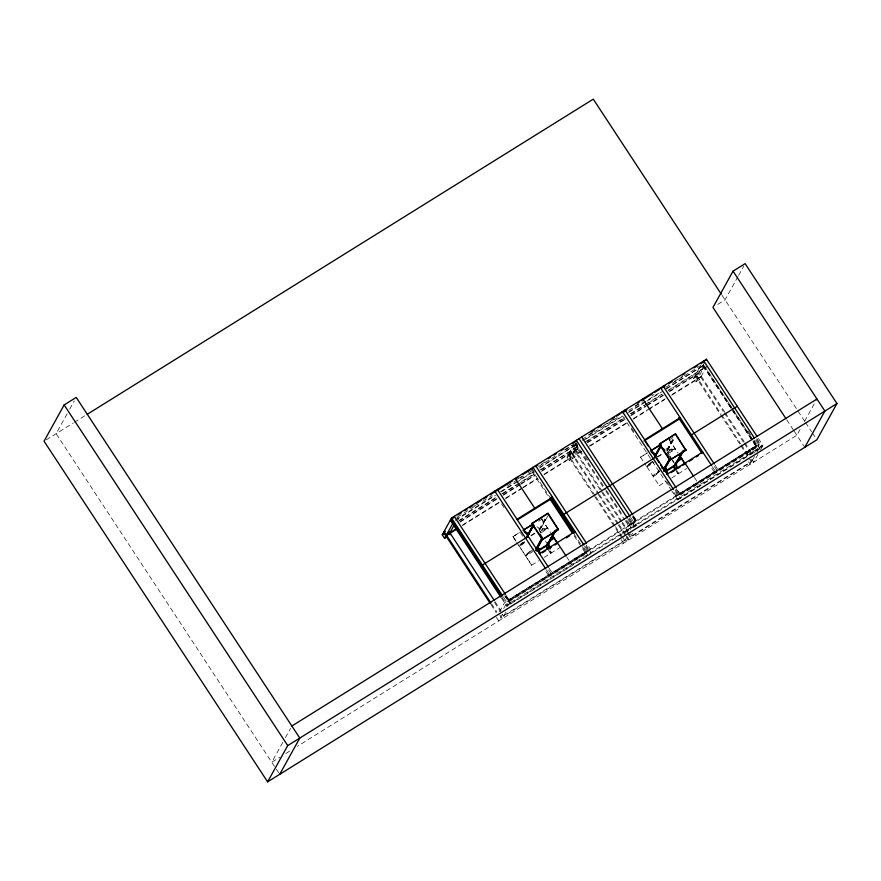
<?xml version="1.0" encoding="UTF-8"?>
<svg xmlns="http://www.w3.org/2000/svg" width="881" height="881" viewBox="0 0 881 881"><rect width="100%" height="100%" fill="white"/><g stroke="black" fill="none" stroke-linecap="round" stroke-linejoin="round"><path stroke-width="0.66" stroke-dasharray="4.41 3.3" d="M67.143 413.795L56.12 433.672L279.695 774.333M69.731 409.114L74.268 400.932M282.79 742.375L271.766 762.252L279.938 757.175M285.378 737.705L290.565 728.345M515.925 541.242L512.929 536.683L519.867 532.256M579.026 449.42L574.676 457.272L569.324 460.609L567.023 457.096L573.861 444.751M569.699 455.433L575.921 444.211M567.023 457.096L572.375 453.77L577.352 444.784M569.324 460.609L577.407 446.017L575.689 443.385M572 458.946L578.839 446.601M539.117 529.547L545.625 517.797M539.403 529.988L546.572 517.059M539.701 530.054L547.508 515.958M547.31 516.85L539.491 530.957L540.912 533.126M542.322 528.754L540.372 532.289L547.497 527.851L542.322 528.754L542.762 529.426L540.802 532.961L547.938 528.523L542.762 529.426M499.56 611.777L504.538 602.802L588.574 550.46M503.69 608.474L508.524 599.752L587.231 550.735L586.746 551.605M508.8 601.767L509.273 600.897L506.267 596.316M502.478 614.167L498.745 620.896L496.444 617.394M758.431 438.485L762.957 445.379L508.051 604.113L506.839 606.315L589.984 554.523M516.673 542.388L531.65 565.195L517.521 543.357M505.991 611.987L502.258 618.715L499.956 615.213M737.992 276.502L725.03 299.892L717.343 304.672M738.641 275.335L743.828 265.974M585.898 552.134L586.383 551.264M647.392 452.845L640.454 457.272L647.293 453.01M589.609 550.427L590.336 549.105L587.341 544.535M706.914 366.1L699.448 379.568L695.946 381.759L693.644 378.246L701.111 364.778M701.463 367.146L701.948 366.276M693.644 378.246L697.146 376.066L704.613 362.598M666.488 388.928L703.765 365.152M695.946 381.759L704.029 367.168M704.635 368.082L705.108 367.212M666.631 450.125L673.8 437.207M666.928 450.576L674.097 437.648M667.214 450.643L674.383 437.714M667.666 450.367L674.824 437.439M669.846 449.343L667.886 452.878L675.011 448.44L669.846 449.343L670.287 450.015L668.327 453.539L675.452 449.101L670.287 450.015M625.466 521.023L628.483 525.616L635.972 520.374L632.965 515.792M624.959 532.95L629.309 525.098L631.611 528.611L636.963 525.274L634.661 521.761L630.311 529.624M627.008 532.41L631.985 523.435M633.01 523.391L633.747 522.07M628.483 525.616L635.972 520.374M627.261 536.463L623.528 543.192L621.226 539.69M626.204 541.529L630.554 533.677M632.613 533.126L628.88 539.866L626.578 536.353M651.555 461.765L646.511 466.192L659.263 485.618M676.421 496.366L677.159 495.034L674.152 490.464M727.926 403.586L728.411 402.716M677.225 495.254L756.416 445.379L751.57 454.1M678.073 494.737L678.557 493.867M679.097 494.693L679.835 493.371L676.828 488.801M671.674 490.728L677.698 499.901L678.183 499.042L672.677 490.651M730.239 407.088L730.712 406.218M675.826 489.671L679.581 495.397L756.746 447.35L757.164 446.524L751.9 438.496M754.455 453.043L759.433 444.057L675.397 496.399M754.499 456.49L750.149 464.342L747.837 460.84M756.988 451.997L758.233 449.75L732.618 410.711M758.001 454.299L753.651 462.162L751.922 459.53M760.49 449.817L762.957 445.379M800.102 429.399L796.865 435.247L297.437 746.273M804.639 421.217L816.302 400.172M523.028 542.057L518.986 545.603L526.111 541.165M524.47 541.848L519.427 546.275L525.539 542.465M530.384 550.856L525.34 555.283L532.465 550.834M533.853 548.863L525.781 555.944L532.906 551.506M653.008 461.545L646.951 466.853L654.076 462.415M660.937 468.78L652.854 475.861L659.99 471.423M659.351 471.225L653.295 476.533L659.406 472.723M46.241 439.828L73.2 423.034M74.367 422.307L86.03 415.05M474.11 506.123L476.434 504.681M518.149 478.702L522.785 475.817M541.319 464.265L547.112 460.664M564.501 449.839L572.606 444.784M588.596 434.829L594.389 431.216M603.661 425.446L614.09 418.949M634.948 405.965L639.584 403.069M674.35 381.429L682.456 376.374M457.415 517.092L478.273 504.108M482.898 501.212L492.171 495.441M507.236 486.059L523.457 475.96M528.093 473.075L532.73 470.19M538.522 466.578L560.536 452.867M565.173 449.982L575.601 443.484M582.319 439.3L592.748 432.802M593.915 432.086L612.449 420.534M613.605 419.819L617.085 417.649M628.671 410.436L642.579 401.78M651.852 396.01L654.165 394.556M665.75 387.343L683.138 376.517M684.295 375.802L700.516 365.692L702.818 369.205L668.051 390.856M455.807 519.57L494.968 495.177M500.562 491.697L533.005 471.489M539.954 467.161L577.033 444.068L539.469 468.031M582.594 440.61L621.997 416.074M628.946 411.735L661.213 391.649M665.827 388.774L703.831 365.108L733.157 409.808M455.323 520.44L495.629 495.331M501.234 491.84L515.209 483.14M516.299 482.458L533.677 471.632M585.59 439.311L622.669 416.217M628.461 412.605L645.85 401.78M646.918 401.119L661.884 391.792M459.034 520.451L496.113 497.358M501.906 493.756L534.349 473.549M540.152 469.936L578.388 446.127L540.824 470.091M585.105 441.943L624.508 417.407M630.3 413.795L644.198 405.139M645.366 404.412L661.587 394.314M668.536 389.986L703.302 368.335L701.001 364.833M458.549 521.321L496.796 497.512M502.588 493.9L516.486 485.244M517.654 484.517L533.875 474.419M586.944 441.37L624.023 418.277M630.972 413.949L647.194 403.839M648.361 403.124L662.259 394.457M460.411 521.332L497.721 498.095M503.558 494.461L519.878 484.297M521.045 483.57L535.031 474.859M542.035 470.498L578.861 447.559M587.032 442.482L624.343 419.246M631.336 414.885L645.332 406.174M646.5 405.447L662.82 395.283M669.813 390.922L698.974 372.762L724.567 411.757M459.926 522.202L497.236 498.965M503.073 495.331L519.394 485.167M520.561 484.44L535.725 475.002M541.551 471.368L579.555 447.702M587.715 442.625L625.025 419.389M630.851 415.755L646.015 406.317M647.183 405.59L663.503 395.426M669.34 391.792L698.501 373.632L723.334 411.482M462.712 524.845L500.023 501.608M505.859 497.974L522.18 487.81M523.347 487.083L537.333 478.372M544.337 474.011L571.152 457.305L568.851 453.803M581.174 451.072L576.504 453.979L574.203 450.466M589.334 445.984L626.644 422.748M633.637 418.398L647.634 409.676M648.801 408.949L665.122 398.785M672.115 394.435L701.276 376.275M462.228 525.715L499.549 502.467M505.375 498.844L521.695 488.68M522.862 487.953L536.859 479.231M543.852 474.881L570.668 458.175L568.366 454.673M581.856 451.215L576.02 454.849L573.718 451.336M590.017 446.127L627.327 422.891M633.164 419.257L647.15 410.546M648.317 409.819L664.637 399.655M671.641 395.294L700.802 377.134M512.929 536.683L519.779 532.421M538.544 521.288L542.883 518.59M669.318 439.85L673.657 437.152M538.412 528.435L539.084 528.016L536.87 526.816M665.937 449.024L666.609 448.605M530.869 535.45L535.207 532.741M657.314 456.71L662.732 453.33M531.166 535.89L535.505 533.192M657.6 457.151L663.019 453.77M646.511 466.192L652.623 462.382M531.65 565.195L538.577 560.768M544.194 557.387L560.151 547.442M659.164 485.783L666.102 481.356M671.707 477.976L686.629 468.571M586.372 552.883L509.207 600.941L505.452 595.204M508.722 601.811L585.887 553.753L573.861 535.417M507.324 605.445L762.219 446.7M677.698 499.901L761.735 447.57M504.086 615.412L625.356 539.899L623.054 536.386M285.774 753.541L290.433 750.634M722.013 295.289L797.283 409.984M798.032 411.13L804.816 421.459M805.564 422.605L811.588 431.778M812.337 432.923L816.103 438.661M786.722 419.797L793.495 430.126M794.244 431.272L804.067 446.226M756.944 438.661L762.307 446.843M756.471 439.531L761.834 447.702M755.755 440.159L760.281 447.041L759.543 448.363L754.268 440.335M748.244 431.15L751.262 435.743M733.917 410.953L752.715 439.597M753.475 440.753L757.231 446.48L680.066 494.538L676.311 488.801M703.379 364.58L731.593 407.551M732.342 408.696L751.141 437.35M703.346 365.978L731.924 409.522L702.3 364.536M732.684 410.678L756.746 447.35M725.327 412.914L744.148 441.59M744.897 442.736L752.429 454.2M724.094 412.627L743.663 442.449M744.412 443.606L751.196 453.924M697.146 376.066L699.448 379.568M695.472 374.943L721.065 413.949M721.814 415.094L740.635 443.771M741.395 444.916L748.916 456.391M750.821 459.287L751.978 461.038L630.708 536.562L628.406 533.06M694.988 375.813L740.161 444.641M740.91 445.786L747.683 456.105M749.764 459.276L751.493 461.908L630.223 537.432L627.922 533.919M714.998 465.025L718.004 469.606L717.266 470.928L714.271 466.357M712.322 466.699L715.328 471.269L714.59 472.59L710.846 466.875M694.305 477.337L699.338 484.99M669.053 439.355L678.04 453.032M668.965 439.52L677.192 452.063M667.016 451.535L669.153 454.794M669.857 455.873L671.994 459.133M672.71 460.212L674.13 462.382M669.417 456.149L671.553 459.408M672.258 460.488L673.69 462.657M676.674 470.465L678.678 473.526L678.007 470.861M676.013 470.883L678.018 473.934L676.993 469.936M675.055 490.144L680.374 498.239M631.468 427.869L634.485 432.461M666.873 481.819L669.89 486.411M622.702 416.107L670.915 489.572M640.542 457.107L645.696 465.256M633.428 515.837L636.423 520.407L635.686 521.728L631.941 516.013M632.481 516.662L635.498 521.244M630.752 517.499L635.509 524.746L634.772 526.067L629.265 517.676M628.979 518.843L634.287 526.937M628.076 519.162L631.071 523.732L630.333 525.065L626.589 519.35M585.336 456.501L588.343 461.071M576.086 442.614L577.231 444.376M575.513 443.308L605.621 489.186M606.381 490.332L622.933 515.572M625.951 520.153L628.957 524.746M575.029 444.178L605.148 490.056M605.897 491.202L624.717 519.878M602.13 491.246L575.029 449.949L574.555 450.819L600.897 490.97M602.89 492.391L621.711 521.067M622.46 522.213L627.735 530.241M601.657 492.116L621.226 521.937M621.975 523.083L628.759 533.401M571.527 452.129L598.628 493.426M599.377 494.571L618.198 523.248M618.958 524.393L625.73 534.723M572.375 453.77L574.676 457.272M571.042 452.999L597.395 493.151M598.144 494.296L617.713 524.118M618.473 525.263L625.246 535.593M622.57 537.256L624.871 540.769L503.602 616.282L502.456 614.531M595.115 495.607L568.025 454.321L567.54 455.191L593.882 495.331M595.875 496.763L614.696 525.439M615.445 526.585L622.217 536.903M594.642 496.477L621.744 537.773M585.854 544.711L591.36 553.103L590.876 553.973L584.852 544.788M584.665 546.198L587.66 550.768L586.933 552.09L583.376 546.672M532.179 468.67L534.437 472.106M531.706 469.54L549.766 497.071M573.861 533.776L588.2 555.636M532.487 472.381L549.039 497.589M566.648 556.836L571.67 564.501M541.529 518.766L550.515 532.454M541.441 518.931L549.678 531.474M545.449 540.989L547.586 544.249M549.821 550.9L551.165 552.938L550.14 548.94M548.489 550.295L550.493 553.356L549.469 549.359M549.171 568.3L552.167 572.87L551.44 574.192L548.434 569.622M546.495 569.963L549.491 574.544L548.764 575.866L545.009 570.15M501.509 503.866L504.516 508.447M520.264 532.443L523.259 537.014M513.028 536.518L516.773 542.222M456.732 516.949L458.461 519.581M506.212 595.567L510.727 602.45L510 603.771L504.725 595.743M505.033 596.03L510.341 604.124M503.536 597.23L508.051 604.113M502.049 597.406L507.412 605.577M501.564 598.276L506.927 606.447M495.012 601.58L501.036 610.764M494.527 602.45L500.551 611.634M491.499 603.771L496.774 611.799M491.025 604.641L496.289 612.669M508.976 599.774L508.238 601.095L757.792 445.687L758.519 444.365L508.976 599.774"/><path stroke-width="1.32" d="M661.124 444.586L654.715 456.887M279.695 774.333L299.782 738.08L76.218 397.419L64.148 404.941L44.05 441.194L267.626 781.854L816.852 439.806L836.95 403.553L745.117 263.639L733.047 271.15L712.96 307.403L785.962 418.651M267.626 781.854L287.713 745.601L836.95 403.553M447.185 536.672L444.553 538.313L442.251 534.8L451.546 518.017L706.452 359.283L756.922 436.194M453.495 517.676L454.222 516.354L505.452 594.411M444.553 538.313L452.636 523.721M449.299 533.886L454.277 524.911M531.827 523.6L548.037 513.282L558.389 529.646L542.355 539.635L531.827 523.6L548.037 513.282M527.4 535.296L533.269 524.724M527.19 536.309L533.71 524.558M527.047 536.914L533.556 525.164M526.981 537.201L533.501 525.45M536.386 548.147L542.244 537.564L540.108 534.315M557.904 509.471L558.389 508.601M536.177 549.039L542.046 538.467M535.824 550.284L542.333 538.533M536.111 550.724L542.63 538.974M536.793 551.066L538.765 548.301L540.13 553.631M537.465 550.658L538.765 548.301M560.206 512.973L560.69 512.103M550.14 548.94L548.445 542.278L545.813 546.22L547.817 549.281M548.445 542.278L546.484 545.813L548.489 548.863M548.235 543.07L554.755 531.32M548.18 543.357L555.338 530.428M548.687 542.795L555.195 531.045M548.467 543.797L556.285 529.701M623.869 412.143L625.081 409.951L676.079 487.656M662.523 387.508L663.25 386.186L714.249 463.891M703.038 362.267L703.776 360.946L754.257 437.857M659.34 444.178L675.562 433.859L685.903 450.235L669.868 460.223L659.34 444.178L675.562 433.859M705.714 360.604L706.452 359.283M654.924 455.884L660.783 445.301M655.222 456.325L661.08 445.753M655.156 456.611L661.025 446.039M663.911 468.725L669.956 458.351M663.701 469.628L670.21 457.878M663.988 469.694L669.857 459.122M663.635 471.313L670.793 458.384M664.99 471.236L666.289 468.89L667.655 474.22M677.324 468.196L675.958 462.866L673.337 466.809L675.342 469.87M675.958 462.866L674.009 466.39L676.013 469.452M675.76 463.659L682.268 451.909M675.705 463.946L682.863 451.017M676.201 463.384L682.72 451.634M675.991 464.386L683.81 450.29M804.782 447.328L824.88 411.075L733.047 271.15M87.197 414.323L593.287 99.146L721.253 294.144M454.321 517.169L450.819 519.35L501.377 596.382M457.823 514.989L461.325 512.808M464.716 510.683L467.04 509.24M469.353 507.797L472.833 505.639M476.302 503.469L481.169 500.441M483.504 498.987L487.006 496.807M490.21 494.814L493.999 492.446M494.847 491.928L501.003 488.085M501.796 487.6L508.007 483.724M508.744 483.273L512.224 481.103M515.704 478.934L518.017 477.491M522.653 474.606L524.966 473.163M525.517 472.822L527.851 471.368M528.446 471.005L533.688 467.734M535.395 466.677L537.718 465.234M548.136 458.737L550.46 457.294M553.94 455.125L556.252 453.682M560.889 450.797L563.201 449.354M572.474 443.584L575.954 441.414M591.008 432.042L594.488 429.873M597.968 427.703L601.437 425.545M611.866 419.048L614.189 417.605M616.502 416.162L619.982 414.004M626.931 409.665L621.678 412.947L622.404 411.614L673.403 489.318M637.359 403.179L639.672 401.736M641.522 400.58L646.621 397.408M647.359 396.946L652.425 393.796M654.363 392.585L659.373 389.468M661.367 388.224L665.166 385.856M668.36 383.863L672.115 381.528M682.544 375.031L684.856 373.588M694.041 367.873L697.609 365.659M701.045 363.512L703.401 362.047M445.346 531.276L443.595 532.377L490.265 603.485M442.251 534.8L444.002 533.71M446.381 535.009L456.887 528.468M445.896 535.879L456.402 529.338M516.993 519.272L552.486 497.17L551.748 498.492L517.411 519.889M644.661 439.773L680.143 417.671L679.416 418.993L643.923 441.095M523.292 530.131L532.443 524.426M650.806 450.709L659.968 445.004M523.193 530.296L532.322 524.613M650.718 450.874L659.836 445.191M482.403 565.029L528.281 536.463M563.774 514.361L655.938 456.964M691.431 434.862L737.309 406.295M558.565 529.316L542.531 539.304L532.003 523.27M686.09 449.905L670.056 459.893L659.528 443.848M549.777 540.064L553.841 537.52L551.264 537.983M677.291 460.642L681.365 458.109L678.777 458.56M549.193 541.363L554.281 538.192L550.405 538.875M675.694 462.58L681.806 458.781L679.218 459.232M666.289 468.89L665.618 469.298L666.983 474.628M538.853 549.931L547.53 544.535M666.377 470.52L675.11 464.827M539.15 550.383L546.738 545.647M666.664 470.961L674.251 466.236M539.557 553.653L575.051 531.551M667.225 474.154L702.719 452.052L701.981 453.374L678.59 417.737M542.255 552.839L545.691 550.702M549.127 548.566L551.418 547.134M554.854 544.998L557.144 543.577M566.307 537.873L569.743 535.725M671.069 472.623L674.505 470.487M677.941 468.351L680.231 466.919M682.511 465.498L685.947 463.362M689.383 461.215L692.818 459.078M696.254 456.942L698.545 455.51M291.864 726.01L816.951 399.005M651.4 451.634L655.827 454.023M651.841 452.647L656.268 455.048M533.996 526.034L531.783 524.834L533.115 526.871M523.887 531.045L529.415 534.04M524.316 532.058L528.743 534.459M660.574 387.849L711.573 465.553M675.375 434.19L685.903 450.235M642.833 398.895L662.402 428.717M684.966 463.098L693.589 476.236M680.286 456.457L684.768 463.307M679.438 455.488L684.68 463.472M663.36 448.396L664.781 450.565M666.917 453.814L668.349 455.984M659.296 445.423L660.64 447.46M645.465 441.81L648.471 446.403M650.729 449.839L659.01 462.448M660.508 464.739L664.274 470.465M661.939 467.899L662.38 468.56M581.68 436.987L632.668 514.691M579.004 438.65L630.003 516.354M576.328 440.313L627.327 518.028M535.593 465.686L586.592 543.39M532.917 467.348L583.916 545.053M550.933 497.247L574.335 532.906M550.273 497.875L573.586 533.401M549.788 498.745L572.353 533.126M548.61 514.757L558.389 529.646M515.165 478.405L534.745 508.227M557.31 542.608L565.921 555.746M552.761 535.879L557.255 542.718M552.673 536.044L557.155 542.883M497.424 489.451L548.423 567.155M494.748 491.124L545.746 568.829M451.546 518.017L502.776 596.085M450.334 520.219L500.893 597.252M449.09 531.617L494.252 600.435M448.605 532.487L450.114 534.778M444.079 531.507L490.75 602.626M64.148 404.941L287.713 745.601M675.298 463.285L676.652 468.604M547.773 542.696L549.138 548.026M538.104 548.72L539.458 554.05"/></g></svg>
